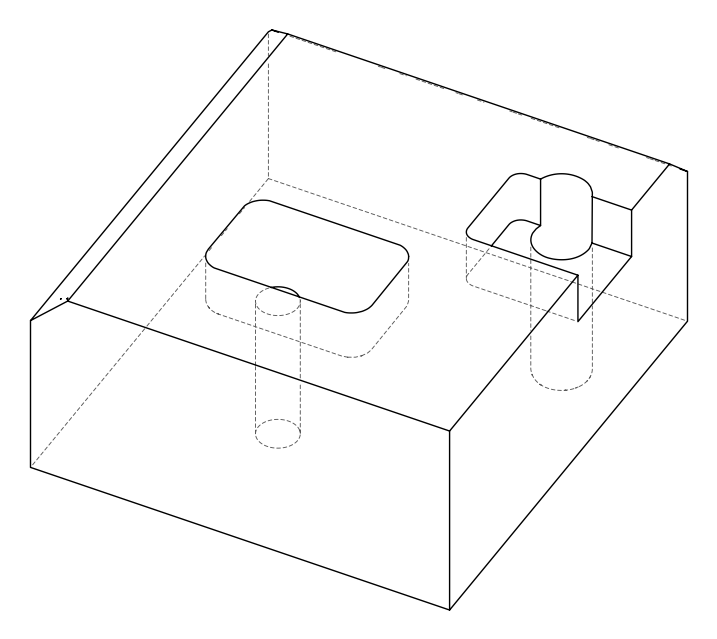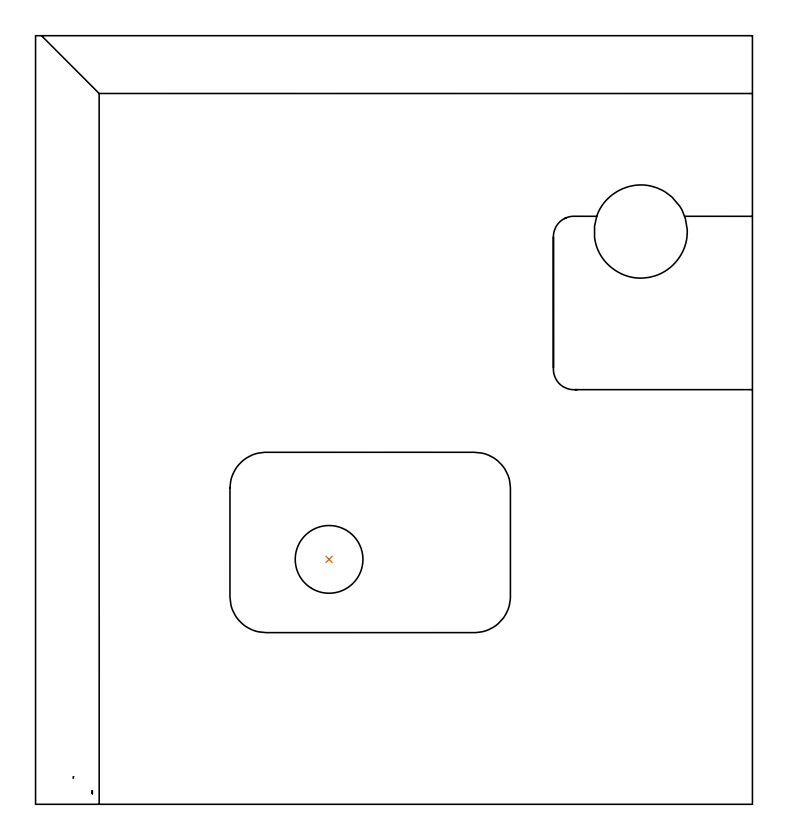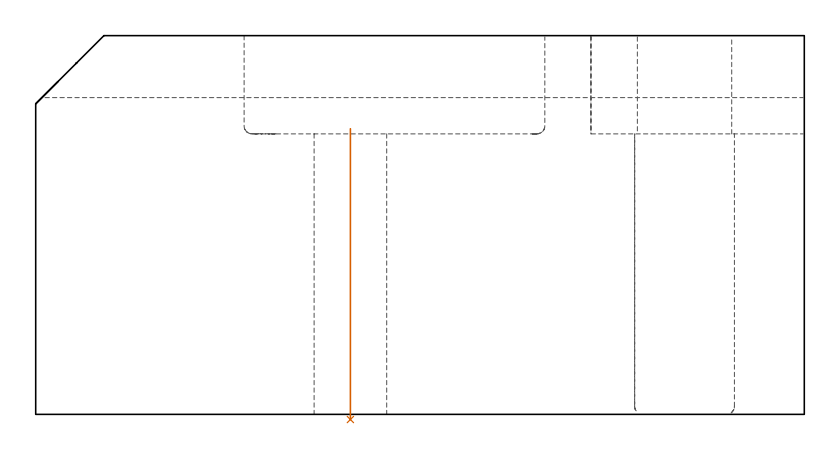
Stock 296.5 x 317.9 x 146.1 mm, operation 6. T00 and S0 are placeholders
(PLAN: 6 operations, 4 tool changes, 82.8 min)
(1 AREA_MILL | FG_CHAMFER_SURFACE | UGT0205_001 | 24.86 min | 109679 mm3)
(2 AREA_MILL_1 | FG_CHAMFER_SURFACE_1 | UGT0205_001 | 20.65 min | 79718 mm3)
(3 MILL_RECTANGULAR_POCKET | POCKET_RECTANGULAR_STRAIGHT | NXT0201_007 | Follow Part, ap 6.25, ae 75% | 8.78 min | 319950 mm3)
(4 MILL_SLOT | SLOT_PARTIAL_RECTANGULAR | NXT0201_012 | Follow Part, ap 4, ae 75% | 13.62 min | 222526 mm3)
(5 MILL_THROUGH_HOLE_FROM_SOLID_MATERIAL | STEP1HOLE_1 | NXT0201_007 | Circular | 14.39 min | 138501 mm3)
(6 INDEXABLE_INSERT_DRILL_THROUGH_HOLE_FROM_SOLID | STEP1HOLE | NXT0302_027 | 0.46 min | 66601 mm3)
(TOOL UGT0205_001 | Chamfer Mill 20 x 3 x 45 deg. | D20 FL50 Z2)
(TOOL NXT0201_007 | ENDMILL 25mm [R216.25-25050GCK54P 1620] | D25 R3 FL54 Z5)
(TOOL NXT0201_012 | ENDMILL 16mm [2P460-1600-NA 1630] | D16 FL38 Z6)
(TOOL NXT0302_027 | Index. Insert Drill 28mm [880-D2800L32-05] | D28 PA176 FL140 Z2)
(OP 6 INDEXABLE_INSERT_DRILL_THROUGH_HOLE_FROM_SOLID)
G17 G21 G94 G90
T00 M6
G54
G17 G0 G90 X121.4 Y101.3 S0 M3
G43 Z156.1 H1
G94 G81 G98 Z-1.989 F250. R110.2
G80
M5
M2
